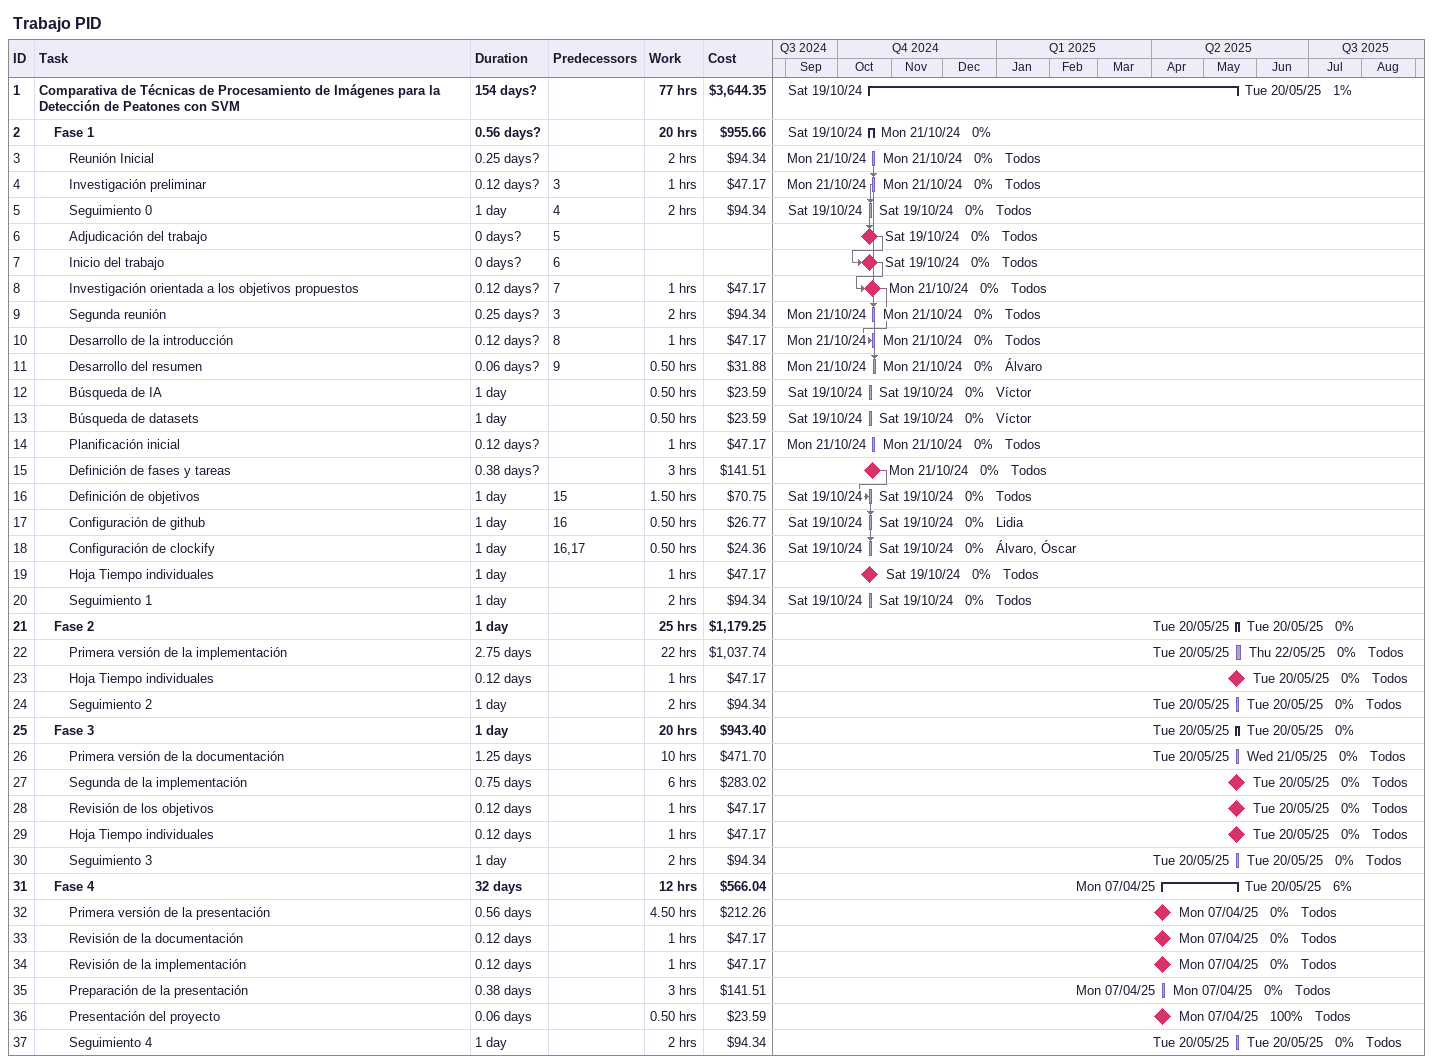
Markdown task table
Trabajo PID

| ID | Level | Task | Duration | Start | Finish | Predecessors | Resources | % complete | Work (h) | Cost ($) |
|---|---|---|---|---|---|---|---|---|---|---|
| 1 | 1 | **Comparativa de Técnicas de Procesamiento de Imágenes para la Detección de Peatones con SVM** | 154d? | 2024-10-19 | 2025-05-20 |  |  | 1 | 77 | 3644.35 |
| 2 | 2 | **Fase 1** | 0.56d? | 2024-10-19 | 2024-10-21 |  |  | 0 | 20 | 955.66 |
| 3 | 3 | Reunión Inicial | 0.25d? | 2024-10-21 | 2024-10-21 |  | Todos | 0 | 2 | 94.34 |
| 4 | 3 | Investigación preliminar | 0.12d? | 2024-10-21 | 2024-10-21 | 3 | Todos | 0 | 1 | 47.17 |
| 5 | 3 | Seguimiento 0 | 1d | 2024-10-19 | 2024-10-19 | 4 | Todos | 0 | 2 | 94.34 |
| 6 | 3 | Adjudicación del trabajo | 0d? | 2024-10-19 | 2024-10-19 | 5 | Todos | 0 |  |  |
| 7 | 3 | Inicio del trabajo | 0d? | 2024-10-19 | 2024-10-19 | 6 | Todos | 0 |  |  |
| 8 | 3 | Investigación orientada a los objetivos propuestos | 0.12d? | 2024-10-21 | 2024-10-21 | 7 | Todos | 0 | 1 | 47.17 |
| 9 | 3 | Segunda reunión | 0.25d? | 2024-10-21 | 2024-10-21 | 3 | Todos | 0 | 2 | 94.34 |
| 10 | 3 | Desarrollo de la introducción | 0.12d? | 2024-10-21 | 2024-10-21 | 8 | Todos | 0 | 1 | 47.17 |
| 11 | 3 | Desarrollo del resumen | 0.06d? | 2024-10-21 | 2024-10-21 | 9 | Álvaro | 0 | 0.50 | 31.88 |
| 12 | 3 | Búsqueda de IA | 1d | 2024-10-19 | 2024-10-19 |  | Víctor | 0 | 0.50 | 23.59 |
| 13 | 3 | Búsqueda de datasets | 1d | 2024-10-19 | 2024-10-19 |  | Víctor | 0 | 0.50 | 23.59 |
| 14 | 3 | Planificación inicial | 0.12d? | 2024-10-21 | 2024-10-21 |  | Todos | 0 | 1 | 47.17 |
| 15 | 3 | Definición de fases y tareas | 0.38d? | 2024-10-21 | 2024-10-21 |  | Todos | 0 | 3 | 141.51 |
| 16 | 3 | Definición de objetivos | 1d | 2024-10-19 | 2024-10-19 | 15 | Todos | 0 | 1.50 | 70.75 |
| 17 | 3 | Configuración de github | 1d | 2024-10-19 | 2024-10-19 | 16 | Lidia | 0 | 0.50 | 26.77 |
| 18 | 3 | Configuración de clockify | 1d | 2024-10-19 | 2024-10-19 | 16, 17 | Álvaro, Óscar | 0 | 0.50 | 24.36 |
| 19 | 3 | Hoja Tiempo individuales | 1d | 2024-10-19 | 2024-10-19 |  | Todos | 0 | 1 | 47.17 |
| 20 | 3 | Seguimiento 1 | 1d | 2024-10-19 | 2024-10-19 |  | Todos | 0 | 2 | 94.34 |
| 21 | 2 | **Fase 2** | 1d | 2025-05-20 | 2025-05-20 |  |  | 0 | 25 | 1179.25 |
| 22 | 3 | Primera versión de la implementación | 2.75d | 2025-05-20 | 2025-05-22 |  | Todos | 0 | 22 | 1037.74 |
| 23 | 3 | Hoja Tiempo individuales | 0.12d | 2025-05-20 | 2025-05-20 |  | Todos | 0 | 1 | 47.17 |
| 24 | 3 | Seguimiento 2 | 1d | 2025-05-20 | 2025-05-20 |  | Todos | 0 | 2 | 94.34 |
| 25 | 2 | **Fase 3** | 1d | 2025-05-20 | 2025-05-20 |  |  | 0 | 20 | 943.40 |
| 26 | 3 | Primera versión de la documentación | 1.25d | 2025-05-20 | 2025-05-21 |  | Todos | 0 | 10 | 471.70 |
| 27 | 3 | Segunda de la implementación | 0.75d | 2025-05-20 | 2025-05-20 |  | Todos | 0 | 6 | 283.02 |
| 28 | 3 | Revisión de los objetivos | 0.12d | 2025-05-20 | 2025-05-20 |  | Todos | 0 | 1 | 47.17 |
| 29 | 3 | Hoja Tiempo individuales | 0.12d | 2025-05-20 | 2025-05-20 |  | Todos | 0 | 1 | 47.17 |
| 30 | 3 | Seguimiento 3 | 1d | 2025-05-20 | 2025-05-20 |  | Todos | 0 | 2 | 94.34 |
| 31 | 2 | **Fase 4** | 32d | 2025-04-07 | 2025-05-20 |  |  | 6 | 12 | 566.04 |
| 32 | 3 | Primera versión de la presentación | 0.56d | 2025-04-07 | 2025-04-07 |  | Todos | 0 | 4.50 | 212.26 |
| 33 | 3 | Revisión de la documentación | 0.12d | 2025-04-07 | 2025-04-07 |  | Todos | 0 | 1 | 47.17 |
| 34 | 3 | Revisión de la implementación | 0.12d | 2025-04-07 | 2025-04-07 |  | Todos | 0 | 1 | 47.17 |
| 35 | 3 | Preparación de la presentación | 0.38d | 2025-04-07 | 2025-04-07 |  | Todos | 0 | 3 | 141.51 |
| 36 | 3 | Presentación del proyecto | 0.06d | 2025-04-07 | 2025-04-07 |  | Todos | 100 | 0.50 | 23.59 |
| 37 | 3 | Seguimiento 4 | 1d | 2025-05-20 | 2025-05-20 |  | Todos | 0 | 2 | 94.34 |
